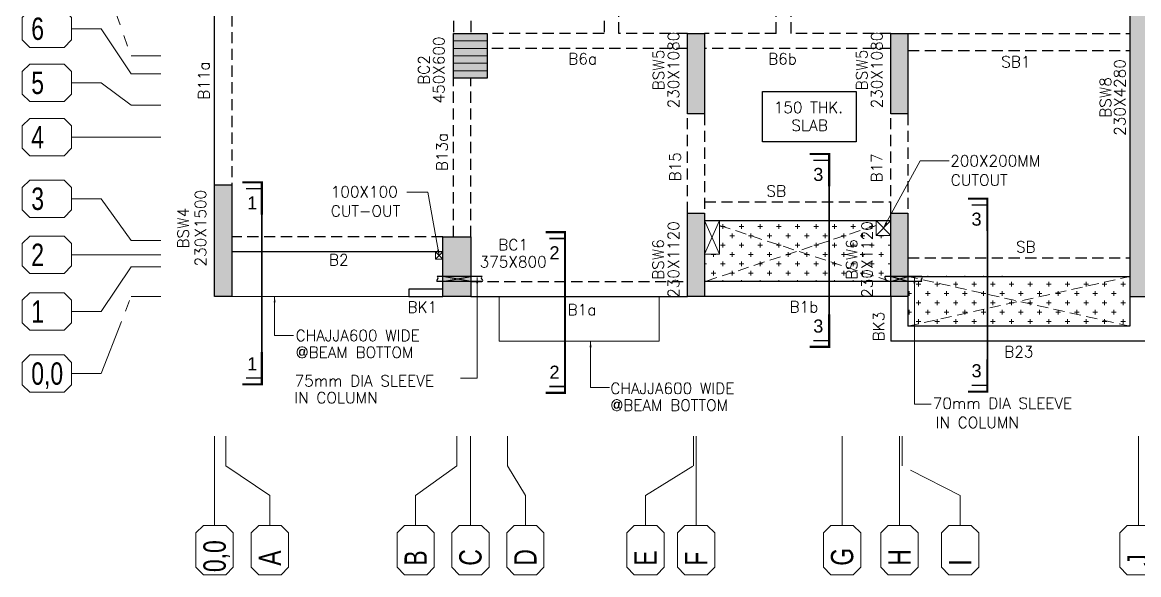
# Model space of a CAD drawing. Header units: inches. Extents: x 733929 to 798320, y 241462 to 287086.
# Drawn here: x 733929 to 748917, y 266859 to 274272 of the extents above; entities that cross this region are included whole.
import ezdxf
from ezdxf.enums import TextEntityAlignment as Align

# ---------------------------------------------------------------- set-up
doc = ezdxf.new("R2010")
doc.units = ezdxf.units.IN
doc.header["$LTSCALE"] = 600
doc.header["$MEASUREMENT"] = 0
for name, pattern in [('CENTER', [2, 1.25, -0.25, 0.25, -0.25]), ('CONTINOUS', [0]), ('HIDDEN', [0.375, 0.25, -0.125])]:
    doc.linetypes.add(name, pattern=pattern)
for name, color, linetype in [('B-100X750', 6, 'Continuous'), ('B-200X600', 62, 'HIDDEN'), ('B-200x750', 141, 'HIDDEN'), ('B-230X600', 203, 'Continuous'), ('B-230x750', 52, 'HIDDEN'), ('B-250XAS PER DETAIL', 13, 'Continuous'), ('B-SB', 44, 'Continuous'), ('REBARS', 10, 'Continuous'), ('S-COL. NO.  COP', 1, 'Continuous'), ('S-COLUMN', 1, 'Continuous'), ('S-SEC. MARK', 213, 'Continuous'), ('S-SLAB NO.', 42, 'Continuous'), ('S-SLEEVE', 1, 'Continuous'), ('S-TEXT.', 7, 'Continuous')]:
    doc.layers.add(name, color=color, linetype=linetype)
doc.layers.add('CENTER LINE', color=7, linetype='CENTER', lineweight=5, true_color=0x8b4646)
for name, color, linetype, lineweight in [('DIM', 9, 'Continuous', 25), ('du-bm nos mrk', 6, 'Continuous', 15), ('S-COL-HATCH', 8, 'Continuous', 15), ('S-CUT-OUT', 3, 'CONTINOUS', 18), ('S-PROJECTION', 171, 'CONTINOUS', 18), ('S-SUNK', 8, 'Continuous', 15)]:
    doc.layers.add(name, color=color, linetype=linetype, lineweight=lineweight)
doc.styles.add('ARIAL', font='arial.ttf')
doc.styles.add('MA', font='romans.shx', dxfattribs={"width": 0.8})
doc.styles.add('Roman', font='romans')
doc.styles.add('romans', font='romans.shx')
doc.styles.add('ROMANSE', font='romans.shx')
doc.styles.add('SWISS', font='swisscl.ttf')
doc.dimstyles.new('du-100', dxfattribs={"dimtxt": 250, "dimasz": 80, "dimexe": 1, "dimexo": 1, "dimgap": 25, "dimtad": 1, "dimdec": 0, "dimzin": 3, "dimdsep": 46, "dimtxsty": 'MA', "dimblk": '100', "dimcen": 1, "dimdle": 1, "dimclrd": 2, "dimclre": 2, "dimclrt": 256, "dimadec": 0, "dimazin": 1, "dimtfac": 1, "dimtdec": 0, "dimtofl": 0, "dimtmove": 0, "dimatfit": 0, "dimfxl": 0, "dimfxlon": 1, "dimtolj": 1, "dimlwd": 15, "dimlwe": 9, "dimarcsym": 0})

# ---------------------------------------------------------------- blocks, each defined once
blk = doc.blocks.new('*U29')
at = {"color": 0}
for p, q in [((0, -400), (0, 0)), ((1034, -800), (0, -400)), ((1034, -1200), (1034, -800))]:
    blk.add_line(p, q, dxfattribs=at)
blk.add_lwpolyline([(884, -1200), (784, -1300), (784, -1761), (884, -1861), (1184, -1861), (1284, -1761), (1284, -1300), (1184, -1200)], close=True, dxfattribs=at)
at = {"color": 7, "ltscale": 650, "style": 'SWISS'}
blk.add_attdef('1', (1184, -1826), '', height=300, rotation=90, dxfattribs=at)
blk = doc.blocks.new('*U28')
at = {"color": 0}
for p, q in [((0, -400), (0, 0)), ((0, -800), (0, -400)), ((0, -1200), (0, -800))]:
    blk.add_line(p, q, dxfattribs=at)
blk.add_lwpolyline([(-150, -1200), (-250, -1300), (-250, -1761), (-150, -1861), (150, -1861), (250, -1761), (250, -1300), (150, -1200)], close=True, dxfattribs=at)
at = {"color": 7, "ltscale": 650, "style": 'SWISS'}
blk.add_attdef('1', (150, -1826), '', height=300, rotation=90, dxfattribs=at)
blk = doc.blocks.new('*U27')
at = {"color": 0}
for p, q in [((0, -400), (0, 0)), ((-577, -800), (0, -400)), ((-577, -1200), (-577, -800))]:
    blk.add_line(p, q, dxfattribs=at)
blk.add_lwpolyline([(-727, -1200), (-827, -1300), (-827, -1761), (-727, -1861), (-427, -1861), (-327, -1761), (-327, -1300), (-427, -1200)], close=True, dxfattribs=at)
at = {"color": 7, "ltscale": 650, "style": 'SWISS'}
blk.add_attdef('1', (-427, -1826), '', height=300, rotation=90, dxfattribs=at)
blk = doc.blocks.new('*U24')
at = {"color": 0}
for p, q in [((0, -400), (0, 0)), ((-1121, -800), (0, -400)), ((-1121, -1200), (-1121, -800))]:
    blk.add_line(p, q, dxfattribs=at)
blk.add_lwpolyline([(-1271, -1200), (-1371, -1300), (-1371, -1761), (-1271, -1861), (-971, -1861), (-871, -1761), (-871, -1300), (-971, -1200)], close=True, dxfattribs=at)
at = {"color": 7, "ltscale": 650, "style": 'SWISS'}
blk.add_attdef('1', (-971, -1826), '', height=300, rotation=90, dxfattribs=at)
blk = doc.blocks.new('*U22')
at = {"color": 0}
for p, q in [((0, -400), (0, 0)), ((-298, -800), (0, -400)), ((-298, -1200), (-298, -800))]:
    blk.add_line(p, q, dxfattribs=at)
blk.add_lwpolyline([(-448, -1200), (-548, -1300), (-548, -1761), (-448, -1861), (-148, -1861), (-48, -1761), (-48, -1300), (-148, -1200)], close=True, dxfattribs=at)
at = {"color": 7, "ltscale": 650, "style": 'SWISS'}
blk.add_attdef('1', (-148, -1826), '', height=300, rotation=90, dxfattribs=at)
blk = doc.blocks.new('*U23')
at = {"color": 0}
for p, q in [((0, -400), (0, 0)), ((-604, -800), (0, -400)), ((-604, -1200), (-604, -800))]:
    blk.add_line(p, q, dxfattribs=at)
blk.add_lwpolyline([(-754, -1200), (-854, -1300), (-854, -1761), (-754, -1861), (-454, -1861), (-354, -1761), (-354, -1300), (-454, -1200)], close=True, dxfattribs=at)
at = {"color": 7, "ltscale": 650, "style": 'SWISS'}
blk.add_attdef('1', (-454, -1826), '', height=300, rotation=90, dxfattribs=at)
blk = doc.blocks.new('*U21')
at = {"color": 0}
for p, q in [((0, -400), (0, 0)), ((-562, -800), (0, -400)), ((-562, -1200), (-562, -800))]:
    blk.add_line(p, q, dxfattribs=at)
blk.add_lwpolyline([(-712, -1200), (-812, -1300), (-812, -1761), (-712, -1861), (-412, -1861), (-312, -1761), (-312, -1300), (-412, -1200)], close=True, dxfattribs=at)
at = {"color": 7, "ltscale": 650, "style": 'SWISS'}
blk.add_attdef('1', (-412, -1826), '', height=300, rotation=90, dxfattribs=at)
blk = doc.blocks.new('*U20')
at = {"color": 0}
for p, q in [((0, -400), (0, 0)), ((601, -800), (0, -400)), ((601, -1200), (601, -800))]:
    blk.add_line(p, q, dxfattribs=at)
blk.add_lwpolyline([(451, -1200), (351, -1300), (351, -1761), (451, -1861), (751, -1861), (851, -1761), (851, -1300), (751, -1200)], close=True, dxfattribs=at)
at = {"color": 7, "ltscale": 650, "style": 'SWISS'}
blk.add_attdef('1', (751, -1826), '', height=300, rotation=90, dxfattribs=at)
blk = doc.blocks.new('*U25')
at = {"color": 0}
for p, q in [((0, -400), (0, 0)), ((502, -800), (0, -400)), ((502, -1200), (502, -800))]:
    blk.add_line(p, q, dxfattribs=at)
blk.add_lwpolyline([(352, -1200), (252, -1300), (252, -1761), (352, -1861), (652, -1861), (752, -1761), (752, -1300), (652, -1200)], close=True, dxfattribs=at)
at = {"color": 7, "ltscale": 650, "style": 'SWISS'}
blk.add_attdef('1', (652, -1826), '', height=300, rotation=90, dxfattribs=at)
blk = doc.blocks.new('*U26')
at = {"color": 0}
for p, q in [((0, -400), (0, 0)), ((611, -800), (0, -400)), ((611, -1200), (611, -800))]:
    blk.add_line(p, q, dxfattribs=at)
blk.add_lwpolyline([(461, -1200), (361, -1300), (361, -1761), (461, -1861), (761, -1861), (861, -1761), (861, -1300), (761, -1200)], close=True, dxfattribs=at)
at = {"color": 7, "ltscale": 650, "style": 'SWISS'}
blk.add_attdef('1', (761, -1826), '', height=300, rotation=90, dxfattribs=at)
blk = doc.blocks.new('TOWER A&B C.L.LVL & NO-Y')
at = {"layer": 'CENTER LINE', "color": 2, "ltscale": 1250, "rotation": 270}
for name, p, values in [('*U27', (0, 11360), {'1': ' 16'}), ('*U28', (0, 11200), {'1': ' 15'}), ('*U26', (0, 11010), {'1': ' 14'}), ('*U28', (0, 9620), {'1': ' 13'}), ('*U28', (0, 8770), {'1': ' 12'}), ('*U25', (0, 8530), {'1': ' 11'}), ('*U28', (0, 6595), {'1': ' 10'}), ('*U28', (0, 5880), {'1': ' 9'}), ('*U28', (0, 5165), {'1': ' 8'}), ('*U24', (0, 3230), {'1': ' 7'}), ('*U23', (0, 2990), {'1': ' 6'}), ('*U22', (0, 2570), {'1': ' 5'}), ('*U28', (0, 2140), {'1': ' 4'}), ('*U21', (0, 750), {'1': ' 3'}), ('*U28', (0, 560), {'1': ' 2'}), ('*U20', (0, 400), {'1': ' 1'})]:
    blk.add_blockref(name, p, dxfattribs=at).add_auto_attribs(values)
at = {"layer": 'CENTER LINE', "color": 2, "linetype": 'Continuous', "rotation": 270}
blk.add_blockref('*U29', (0, 0), dxfattribs=at).add_auto_attribs({'1': ' 0,0'})
blk = doc.blocks.new('*U31')
at = {"color": 0}
for p, q in [((0, -400), (0, 0)), ((0, -800), (0, -400)), ((0, -1200), (0, -800))]:
    blk.add_line(p, q, dxfattribs=at)
blk.add_lwpolyline([(-150, -1200), (-250, -1300), (-250, -1761), (-150, -1861), (150, -1861), (250, -1761), (250, -1300), (150, -1200)], close=True, dxfattribs=at)
at = {"color": 7, "ltscale": 650, "style": 'SWISS'}
blk.add_attdef('1', (150, -1826), '', height=300, rotation=90, dxfattribs=at)
blk = doc.blocks.new('*U33')
at = {"color": 0}
for p, q in [((0, -400), (0, 0)), ((238, -800), (0, -400)), ((238, -1200), (238, -800))]:
    blk.add_line(p, q, dxfattribs=at)
blk.add_lwpolyline([(88, -1200), (-12, -1300), (-12, -1761), (88, -1861), (388, -1861), (488, -1761), (488, -1300), (388, -1200)], close=True, dxfattribs=at)
at = {"color": 7, "ltscale": 650, "style": 'SWISS'}
blk.add_attdef('1', (388, -1826), '', height=300, rotation=90, dxfattribs=at)
blk = doc.blocks.new('*U41')
at = {"color": 0}
for p, q in [((0, -400), (0, 0)), ((-644, -800), (0, -400)), ((-644, -1200), (-644, -800))]:
    blk.add_line(p, q, dxfattribs=at)
blk.add_lwpolyline([(-794, -1200), (-894, -1300), (-894, -1761), (-794, -1861), (-494, -1861), (-394, -1761), (-394, -1300), (-494, -1200)], close=True, dxfattribs=at)
at = {"color": 7, "ltscale": 650, "style": 'SWISS'}
blk.add_attdef('1', (-494, -1826), '', height=300, rotation=90, dxfattribs=at)
blk = doc.blocks.new('*U43')
at = {"color": 0}
for p, q in [((0, -400), (0, 0)), ((593, -800), (0, -400)), ((593, -1200), (593, -800))]:
    blk.add_line(p, q, dxfattribs=at)
blk.add_lwpolyline([(443, -1200), (343, -1300), (343, -1761), (443, -1861), (743, -1861), (843, -1761), (843, -1300), (743, -1200)], close=True, dxfattribs=at)
at = {"color": 7, "ltscale": 650, "style": 'SWISS'}
blk.add_attdef('1', (743, -1826), '', height=300, rotation=90, dxfattribs=at)
blk = doc.blocks.new('*U32')
at = {"color": 0}
for p, q in [((0, -400), (0, 0)), ((-553, -800), (0, -400)), ((-553, -1200), (-553, -800))]:
    blk.add_line(p, q, dxfattribs=at)
blk.add_lwpolyline([(-703, -1200), (-803, -1300), (-803, -1761), (-703, -1861), (-403, -1861), (-303, -1761), (-303, -1300), (-403, -1200)], close=True, dxfattribs=at)
at = {"color": 7, "ltscale": 650, "style": 'SWISS'}
blk.add_attdef('1', (-403, -1826), '', height=300, rotation=90, dxfattribs=at)
blk = doc.blocks.new('*U35')
at = {"color": 0}
for p, q in [((0, -400), (0, 0)), ((780, -800), (0, -400)), ((780, -1200), (780, -800))]:
    blk.add_line(p, q, dxfattribs=at)
blk.add_lwpolyline([(630, -1200), (530, -1300), (530, -1761), (630, -1861), (930, -1861), (1030, -1761), (1030, -1300), (930, -1200)], close=True, dxfattribs=at)
at = {"color": 7, "ltscale": 650, "style": 'SWISS'}
blk.add_attdef('1', (930, -1826), '', height=300, rotation=90, dxfattribs=at)
blk = doc.blocks.new('TOWER A&B C.L.LVL & NO-X')
at = {"layer": 'CENTER LINE', "color": 2, "linetype": 'Continuous'}
blk.add_blockref('*U31', (0, 0), dxfattribs=at).add_auto_attribs({'1': '0,0'})
at = {"layer": 'CENTER LINE', "color": 2, "ltscale": 1250}
for name, p, values in [('*U43', (150, 0), {'1': ' A'}), ('*U32', (3253, 0), {'1': ' B'}), ('*U31', (3435, 0), {'1': ' C'}), ('*U41', (6430, 0), {'1': ' E'}), ('*U31', (6465, 0), {'1': ' F'}), ('*U31', (8425, 0), {'1': ' G'}), ('*U31', (9195, 0), {'1': ' H'}), ('*U35', (9230, 0), {'1': ' I'}), ('*U31', (12405, 0), {'1': ' J'}), ('*U33', (3935, 0), {'1': ' D'})]:
    blk.add_blockref(name, p, dxfattribs=at).add_auto_attribs(values)
blk = doc.blocks.new('100')
at = {"layer": 'DIM', "color": 2}
for p, q in [((1.5, 0), (-1.5, 0)), ((1.06, 1.06), (-1.06, -1.06)), ((0, -1.5), (0, 1.5))]:
    blk.add_line(p, q, dxfattribs=at)

msp = doc.modelspace()

# ---------------------------------------------------------------- hatches: boundary and pattern name
at = {"layer": 'REBARS'}
h = msp.add_hatch(color=8, dxfattribs=at)
h.dxf.hatch_style = 1
h.paths.add_polyline_path([(749029.7, 270592.2), (749029.7, 274872.2), (748799.7, 274872.2), (748799.7, 270592.2)])
h = msp.add_hatch(color=8, dxfattribs=at)
h.dxf.hatch_style = 1
h.paths.add_polyline_path([(740169.7, 273522.2), (739719.7, 273522.2), (739719.7, 274122.2), (740169.7, 274122.2)])
h = msp.add_hatch(color=8, dxfattribs=at)
h.dxf.hatch_style = 1
h.paths.add_polyline_path([(743089.7, 273042.2), (742859.7, 273042.2), (742859.7, 274122.2), (743089.7, 274122.2)])
h = msp.add_hatch(color=8, dxfattribs=at)
h.dxf.hatch_style = 1
h.paths.add_polyline_path([(745819.7, 273042.2), (745589.7, 273042.2), (745589.7, 274122.2), (745819.7, 274122.2)])
h = msp.add_hatch(color=8, dxfattribs=at)
h.dxf.hatch_style = 1
h.paths.add_polyline_path([(736739.7, 270592.2), (736509.7, 270592.2), (736509.7, 272092.2), (736739.7, 272092.2)])
h = msp.add_hatch(color=8, dxfattribs=at)
h.dxf.hatch_style = 1
h.paths.add_polyline_path([(743089.7, 270592.2), (742859.7, 270592.2), (742859.7, 271712.2), (743089.7, 271712.2)])
h = msp.add_hatch(color=8, dxfattribs=at)
h.dxf.hatch_style = 1
h.paths.add_polyline_path([(745819.7, 270592.2), (745589.7, 270592.2), (745589.7, 271712.2), (745819.7, 271712.2)])
h = msp.add_hatch(color=8, dxfattribs=at)
h.dxf.hatch_style = 1
h.paths.add_polyline_path([(739949.7, 270592.2), (739574.7, 270592.2), (739574.7, 271392.2), (739949.7, 271392.2)])
at = {"layer": 'S-COL-HATCH', "lineweight": 0}
h = msp.add_hatch(dxfattribs=at)
h.set_pattern_fill('CROSS', color=256, scale=500, angle=90)
h.set_pattern_definition([(90, (30585, 3e-08), (-125, 125), [62.5, -187.5]), (180, (30616.25, 31.25), (-125, -125), [62.5, -187.5])])
h.paths.add_polyline_path([(745589.7, 271612.2), (745589.7, 271412.2), (745390.6, 271412.2), (745390.6, 271612.2), (743289.7, 271612.2), (743289.7, 271462.2), (743289.7, 271162.2), (743094.7, 271162.2), (743094.7, 270792.2), (745594.7, 270792.2), (745594.7, 271612.2)])
h = msp.add_hatch(dxfattribs=at)
h.set_pattern_fill('CROSS', color=256, scale=500, angle=90)
h.set_pattern_definition([(90, (30585, 600), (-125, 125), [62.5, -187.5]), (180, (30616.25, 631.25), (-125, -125), [62.5, -187.5])])
h.paths.add_polyline_path([(745824.7, 270197.2), (748804.7, 270187.2), (748804.7, 270862.2), (745824.7, 270872.2)])

# ---------------------------------------------------------------- linework, layer by layer
at = {"layer": 'B-100X750'}
msp.add_lwpolyline([(739119.7, 270592.2), (739574.7, 270592.2), (739574.7, 270692.2), (739119.7, 270692.2)], close=True, dxfattribs=at)
at = {"layer": 'B-200X600', "linetype": 'HIDDEN'}
for p, q in [((744249.7, 274122.2), (744249.7, 276372.2)), ((741739.7, 275642.2), (741739.7, 274122.2)), ((741939.7, 274122.2), (741939.7, 275142.2)), ((744049.7, 274122.2), (744049.7, 275142.2)), ((741739.7, 274122.2), (740169.7, 274122.2)), ((742859.7, 274122.2), (741939.7, 274122.2)), ((744049.7, 274122.2), (743089.7, 274122.2)), ((745589.7, 274122.2), (744249.7, 274122.2)), ((742859.7, 273922.2), (740169.7, 273922.2)), ((745589.7, 273922.2), (743089.7, 273922.2)), ((739574.7, 271392.2), (736739.7, 271392.2))]:
    msp.add_line(p, q, dxfattribs=at)
at = {"layer": 'B-200X600', "linetype": 'ByBlock'}
msp.add_line((739574.7, 271192.2), (736739.7, 271192.2), dxfattribs=at)
at = {"layer": 'B-200X600', "linetype": 'Continuous'}
for p, q in [((745589.7, 270792.2), (743089.7, 270792.2)), ((748799.7, 270192.2), (745819.7, 270192.2))]:
    msp.add_line(p, q, dxfattribs=at)
at = {"layer": 'B-200X600', "linetype": 'CONTINOUS'}
for p, q in [((745589.7, 270592.2), (743089.7, 270592.2)), ((749029.7, 269992.2), (745589.7, 269992.2))]:
    msp.add_line(p, q, dxfattribs=at)
at = {"layer": 'B-200x750', "linetype": 'HIDDEN'}
msp.add_line((739949.7, 270792.2), (742859.7, 270792.2), dxfattribs=at)
at = {"layer": 'B-200x750', "linetype": 'CONTINOUS'}
msp.add_line((739949.7, 270592.2), (742859.7, 270592.2), dxfattribs=at)
at = {"layer": 'B-230X600', "linetype": 'HIDDEN'}
for p, q in [((739719.7, 275642.2), (739719.7, 274122.2)), ((739949.7, 275642.2), (739949.7, 274122.2)), ((739719.7, 271392.2), (739719.7, 273522.2)), ((739949.7, 271392.2), (739949.7, 273522.2)), ((742859.7, 271712.2), (742859.7, 273042.2)), ((743089.7, 273042.2), (743089.7, 271712.2)), ((745589.7, 271712.2), (745589.7, 273042.2)), ((745819.7, 273042.2), (745819.7, 271712.2))]:
    msp.add_line(p, q, dxfattribs=at)
at = {"layer": 'B-230X600', "linetype": 'Continuous'}
for p, q in [((745589.7, 270592.2), (745589.7, 269992.2)), ((745819.7, 270592.2), (745819.7, 270192.2)), ((748799.7, 270592.2), (748799.7, 270192.2))]:
    msp.add_line(p, q, dxfattribs=at)
at = {"layer": 'B-230x750', "linetype": 'CONTINOUS'}
msp.add_line((736509.7, 272092.2), (736509.7, 275042.2), dxfattribs=at)
at = {"layer": 'B-230x750', "linetype": 'HIDDEN'}
msp.add_line((736739.7, 275042.2), (736739.7, 272092.2), dxfattribs=at)
at = {"layer": 'B-250XAS PER DETAIL', "linetype": 'HIDDEN'}
for p, q in [((743089.7, 271862.2), (745589.7, 271862.2)), ((745819.7, 271112.2), (748799.7, 271112.2))]:
    msp.add_line(p, q, dxfattribs=at)
at = {"layer": 'B-250XAS PER DETAIL'}
for p, q in [((743089.7, 271612.2), (745589.7, 271612.2)), ((745819.7, 270862.2), (748799.7, 270862.2))]:
    msp.add_line(p, q, dxfattribs=at)
at = {"layer": 'B-SB', "linetype": 'HIDDEN'}
for p, q in [((745819.7, 274122.2), (748799.7, 274122.2)), ((745819.7, 273892.2), (748799.7, 273892.2))]:
    msp.add_line(p, q, dxfattribs=at)
at = {"layer": 'du-bm nos mrk'}
for p, q in [((739719.7, 274122.2), (740169.7, 274122.2)), ((739719.7, 274022.2), (740169.7, 274022.2)), ((739719.7, 273922.2), (740169.7, 273922.2)), ((739719.7, 273822.2), (740169.7, 273822.2)), ((739719.7, 273722.2), (740169.7, 273722.2)), ((739719.7, 273622.2), (740169.7, 273622.2)), ((739719.7, 273522.2), (740169.7, 273522.2))]:
    msp.add_line(p, q, dxfattribs=at)
msp.add_lwpolyline([(736509.7, 282352.2), (736509.7, 270592.2), (740329.7, 270592.2), (740329.7, 269992.2), (742479.7, 269992.2), (742479.7, 270592.2), (745589.7, 270592.2), (745589.7, 269992.2), (749029.7, 269992.2), (749029.7, 271612.2), (754729.7, 271612.2), (754729.7, 269992.2), (758169.7, 269992.2), (758169.7, 270592.2), (761279.7, 270592.2), (761279.7, 269992.2), (763429.7, 269992.2), (763429.7, 270592.2), (770919.7, 270592.2)], dxfattribs=at)
at = {"layer": 'S-COLUMN'}
for points in [[(749029.7, 270592.2), (749029.7, 274872.2), (748799.7, 274872.2), (748799.7, 270592.2)], [(740169.7, 273522.2), (739719.7, 273522.2), (739719.7, 274122.2), (740169.7, 274122.2)], [(743089.7, 273042.2), (742859.7, 273042.2), (742859.7, 274122.2), (743089.7, 274122.2)], [(745819.7, 273042.2), (745589.7, 273042.2), (745589.7, 274122.2), (745819.7, 274122.2)], [(736739.7, 270592.2), (736509.7, 270592.2), (736509.7, 272092.2), (736739.7, 272092.2)], [(743089.7, 270592.2), (742859.7, 270592.2), (742859.7, 271712.2), (743089.7, 271712.2)], [(745819.7, 270592.2), (745589.7, 270592.2), (745589.7, 271712.2), (745819.7, 271712.2)], [(739949.7, 270592.2), (739574.7, 270592.2), (739574.7, 271392.2), (739949.7, 271392.2)]]:
    msp.add_lwpolyline(points, close=True, dxfattribs=at)
at = {"layer": 'S-CUT-OUT'}
for p, q in [((743089.7, 271612.2), (743289.7, 271162.2)), ((743089.7, 271162.2), (743289.7, 271612.2)), ((745390.6, 271412.2), (745589.7, 271612.2)), ((745390.6, 271612.2), (745589.7, 271412.2)), ((739474.7, 271192.2), (739574.7, 271092.2)), ((739474.7, 271092.2), (739574.7, 271192.2))]:
    msp.add_line(p, q, dxfattribs=at)
for points in [[(743289.7, 271162.2), (743089.7, 271162.2), (743089.7, 271612.2), (743289.7, 271612.2)], [(745390.6, 271412.2), (745589.7, 271412.2), (745589.7, 271612.2), (745390.6, 271612.2)], [(739474.7, 271092.2), (739574.7, 271092.2), (739574.7, 271192.2), (739474.7, 271192.2)]]:
    msp.add_lwpolyline(points, close=True, dxfattribs=at)
at = {"layer": 'S-PROJECTION'}
for points in [[(736739.7, 270592.2), (739119.7, 270592.2)], [(740329.7, 270592.2), (740329.7, 269992.2), (742479.7, 269992.2), (742479.7, 270592.2)]]:
    msp.add_lwpolyline(points, dxfattribs=at)
at = {"layer": 'S-SEC. MARK', "extrusion": (-6.18596e-08, 0, 1), "elevation": 0}
for points, const_width in [([(744500.5, 272504.9), (744500.5, 272504.9), (744761.3, 272504.9), (744761.3, 272069.6)], 29.2), ([(744550.1, 272419.8), (744761.3, 272419.8), (744761.3, 272069.6)], 19.4), ([(736882.9, 272125.3), (736882.9, 272125.3), (737143.7, 272125.3), (737143.7, 271689.9)], 29.2), ([(736932.5, 272040.2), (737143.7, 272040.2), (737143.7, 271689.9)], 19.4), ([(746625.3, 271904.9), (746625.3, 271904.9), (746886.1, 271904.9), (746886.1, 271469.6)], 29.2), ([(746674.9, 271819.8), (746886.1, 271819.8), (746886.1, 271469.6)], 19.4), ([(740954.2, 271456.4), (740954.2, 271456.4), (741215, 271456.4), (741215, 271021)], 29.2), ([(741003.8, 271371.3), (741215, 271371.3), (741215, 271021)], 19.4), ([(744500.5, 269916.2), (744500.5, 269916.2), (744761.3, 269916.2), (744761.3, 270351.5)], 29.2), ([(744550.1, 270001.3), (744761.3, 270001.3), (744761.3, 270351.5)], 19.4), ([(736882.9, 269413), (736882.9, 269413), (737143.7, 269413), (737143.7, 269848.4)], 29.2), ([(736932.5, 269498.1), (737143.7, 269498.1), (737143.7, 269848.4)], 19.4), ([(740954.2, 269300.3), (740954.2, 269300.3), (741215, 269300.3), (741215, 269735.7)], 29.2), ([(741003.8, 269385.4), (741215, 269385.4), (741215, 269735.7)], 19.4), ([(746625.3, 269316.2), (746625.3, 269316.2), (746886.1, 269316.2), (746886.1, 269751.5)], 29.2), ([(746674.9, 269401.3), (746886.1, 269401.3), (746886.1, 269751.5)], 19.4)]:
    msp.add_lwpolyline(points, dxfattribs=dict(at, const_width=const_width))
at = {"layer": 'S-SEC. MARK', "linetype": 'HIDDEN', "ltscale": 0.8, "const_width": 24}
for points in [[(744761.3, 272069.6), (744761.3, 270351.5)], [(746886.1, 271469.6), (746886.1, 269751.5)]]:
    msp.add_lwpolyline(points, dxfattribs=at)
at = {"layer": 'S-SEC. MARK', "linetype": 'HIDDEN', "ltscale": 0.8, "const_width": 24, "elevation": 0}
for points in [[(737143.7, 271689.9), (737143.7, 269848.4)], [(741215, 271021), (741215, 269735.7)]]:
    msp.add_lwpolyline(points, dxfattribs=at)
at = {"layer": 'S-SLAB NO.'}
msp.add_lwpolyline([(743864.9, 273344.3), (745123.2, 273344.3), (745123.2, 272670.3), (743864.9, 272670.3)], close=True, dxfattribs=at)
at = {"layer": 'S-SLEEVE'}
for p, q in [((740102.2, 270862.2), (739500.2, 270862.2)), ((739949.7, 270792.2), (739574.7, 270862.2)), ((739574.7, 270792.2), (739949.7, 270862.2)), ((746006.3, 270862.2), (745515.2, 270862.2)), ((745819.7, 270792.2), (745589.7, 270862.2)), ((745589.7, 270792.2), (745819.7, 270862.2)), ((740102.3, 270792.2), (739500.2, 270792.2)), ((746006.2, 270792.2), (745515.2, 270792.2))]:
    msp.add_line(p, q, dxfattribs=at)
for centre, radius, start, end in [((739485.9, 270841.6), 25.1, 309.45332, 55.10412), ((740116.6, 270841.6), 25.1, 124.89588, 230.54668), ((745525.4, 270847.6), 17.7, 125.00963, 241.06606), ((745996.1, 270847.6), 17.7, 298.93394, 54.99037), ((739510.4, 270806.7), 17.7, 118.93394, 234.99037), ((740092.1, 270806.7), 17.7, 305.00963, 61.06606), ((745500.9, 270812.8), 25.1, 304.89588, 50.54668), ((746020.6, 270812.8), 25.1, 129.45332, 235.10412)]:
    msp.add_arc(centre, radius, start, end, dxfattribs=at)
at = {"layer": 'S-SUNK', "linetype": 'HIDDEN', "lineweight": 0}
for p, q in [((745390.6, 271546.9), (743089.7, 270792.2)), ((743289.7, 271546.6), (745589.7, 270792.2)), ((748799.7, 270192.2), (745819.7, 270862.2)), ((745819.7, 270192.2), (748799.7, 270862.2))]:
    msp.add_line(p, q, dxfattribs=at)

# ---------------------------------------------------------------- block references
at = {"layer": 'CENTER LINE', "color": 2}
for name, p in [('TOWER A&B C.L.LVL & NO-Y', (735789.5, 270592.2)), ('TOWER A&B C.L.LVL & NO-X', (736509.7, 268720.1))]:
    msp.add_blockref(name, p, dxfattribs=at)

# ---------------------------------------------------------------- texts
at = {"layer": 'du-bm nos mrk', "style": 'Roman'}
for s, p in [('B6a', (741258.8, 273708, 0)), ('B6b', (743942.2, 273706.4, 0)), ('SB1', (747071.8, 273668.1)), ('SB', (743920, 271933.4)), ('SB', (747270.5, 271183.9)), ('B2', (738045.2, 271009, 0)), ('BK1', (739100, 270375)), ('B1a', (741250.6, 270340, 0)), ('B1b', (744229.9, 270377.9, 0)), ('B23', (747112, 269774.9))]:
    msp.add_text(s, height=150, dxfattribs=at).set_placement(p)
for s, p in [('B11a', (736440.2, 273232.2, 0)), ('B13a', (739638, 272273.9, 0)), ('BK3', (745501.5, 269989))]:
    msp.add_text(s, height=150, rotation=90, dxfattribs=at).set_placement(p)
for s, p in [('B15', (742768.4, 272331.9)), ('B17', (745475, 272318.7))]:
    msp.add_text(s, height=150, rotation=90, dxfattribs=at).set_placement(p, align=Align.CENTER)
at = {"layer": 'S-COL. NO.  COP', "ltscale": 0.5, "style": 'ROMANSE'}
for s, p in [('450X600', (739596.4, 273632.1)), ('230X1080', (742746.6, 273632.1)), ('230X1080', (745476.6, 273632.1)), ('BSW5', (742545.2, 273632.1)), ('BSW5', (745275.2, 273632.1)), ('BC2', (739395, 273632.1)), ('230X4280', (748739.6, 273263.3)), ('BSW8', (748546.6, 273263.3)), ('230X1500', (736396.6, 271509.4)), ('BSW4', (736164.2, 271509.4)), ('230X1120', (742746.6, 271088.9)), ('230X1120', (745345.6, 271088.9)), ('BSW6', (742540.6, 271088.9)), ('BSW6', (745139.6, 271088.9))]:
    msp.add_text(s, height=150, rotation=90, dxfattribs=at).set_placement(p, align=Align.CENTER)
for s, p in [('BC1', (740518.8, 271212.2)), ('375X800', (740518.8, 270982.4))]:
    msp.add_text(s, height=150, dxfattribs=at).set_placement(p, align=Align.CENTER)
at = {"layer": 'S-SEC. MARK', "extrusion": (-3.09299e-08, -1.15432e-07, 1), "style": 'ARIAL'}
for s, p in [('3', (744547.7, 272143.2, -0.1)), ('1', (736947.5, 271760.5, -0.1)), ('3', (746672.5, 271543.2, -0.1)), ('2', (741006.3, 271091.6, -0.1))]:
    msp.add_text(s, height=175, rotation=359.99989, dxfattribs=at).set_placement(p)
at = {"layer": 'S-SEC. MARK', "extrusion": (-3.09299e-08, 1.15432e-07, 1), "style": 'ARIAL'}
for s, p in [('3', (744547.7, 270108.4, 0)), ('1', (736947.5, 269602.1, 0)), ('2', (741006.3, 269489.4, 0)), ('3', (746672.5, 269508.4, 0))]:
    msp.add_text(s, height=175, rotation=0.00011, dxfattribs=at).set_placement(p)
at = {"layer": 'S-SLAB NO.', "style": 'romans'}
for s, p in [('150 THK.', (744483.9, 273130.1)), ('SLAB', (744499.6, 272889.4))]:
    msp.add_text(s, height=150, dxfattribs=at).set_placement(p, align=Align.MIDDLE)
at = {"layer": 'S-TEXT.', "style": 'Roman'}
for s, p in [('200X200MM ', (746387.3, 272338.5, -1.2)), ('CUTOUT', (746394, 272080.7, -1.2)), ('100X100', (738069.8, 271922.8)), ('CUT-OUT', (738070, 271665)), ('CHAJJA600 WIDE', (737598.9, 269994.6)), ('@BEAM BOTTOM   ', (737598.9, 269768.2)), ('75mm DIA SLEEVE', (737584.8, 269386)), ('CHAJJA600 WIDE', (741823.5, 269284.5)), ('IN COLUMN', (737580.5, 269159.5)), ('@BEAM BOTTOM   ', (741823.5, 269058)), ('70mm DIA SLEEVE', (746152.8, 269084.3)), ('IN COLUMN', (746191, 268826.5))]:
    msp.add_text(s, height=150, dxfattribs=at).set_placement(p)

# ---------------------------------------------------------------- leaders
at = {"layer": 'S-TEXT.'}
for points, override in [([(745489.9, 271512.5), (745981.5, 272412), (746371.5, 272412)], {"dimscale": 1, "dimtxt": 250, "dimasz": 80, "dimgap": 25, "dimtad": 0, "dimtxsty": 'MA', "dimclrd": 2, "dimlwd": 15}), ([(739524.7, 271142.2), (739373.2, 271993.5), (739093, 271993.5)], {"dimscale": 1, "dimtxt": 250, "dimasz": 80, "dimgap": 25, "dimtad": 0, "dimtxsty": 'MA', "dimclrd": 2, "dimlwd": 15}), ([(740035.7, 270849.2), (740035.7, 269494.8), (739810.3, 269494.8)], {"dimtad": 0, "dimarcsym": 1}), ([(745905.7, 270849.2), (745905.7, 269146.8), (746131.1, 269146.8)], {"dimtad": 0, "dimarcsym": 1}), ([(737316.3, 270592.2), (737316.3, 270071.2), (737571.5, 270071.2)], {"dimgap": 25, "dimtad": 0, "dimarcsym": 1}), ([(741558.4, 269992.2), (741558.4, 269371.2), (741813.6, 269371.2)], {"dimgap": 25, "dimtad": 0, "dimarcsym": 1})]:
    msp.add_leader(points, dimstyle='du-100', override=override, dxfattribs=at)

doc.saveas('drawing.dxf')
